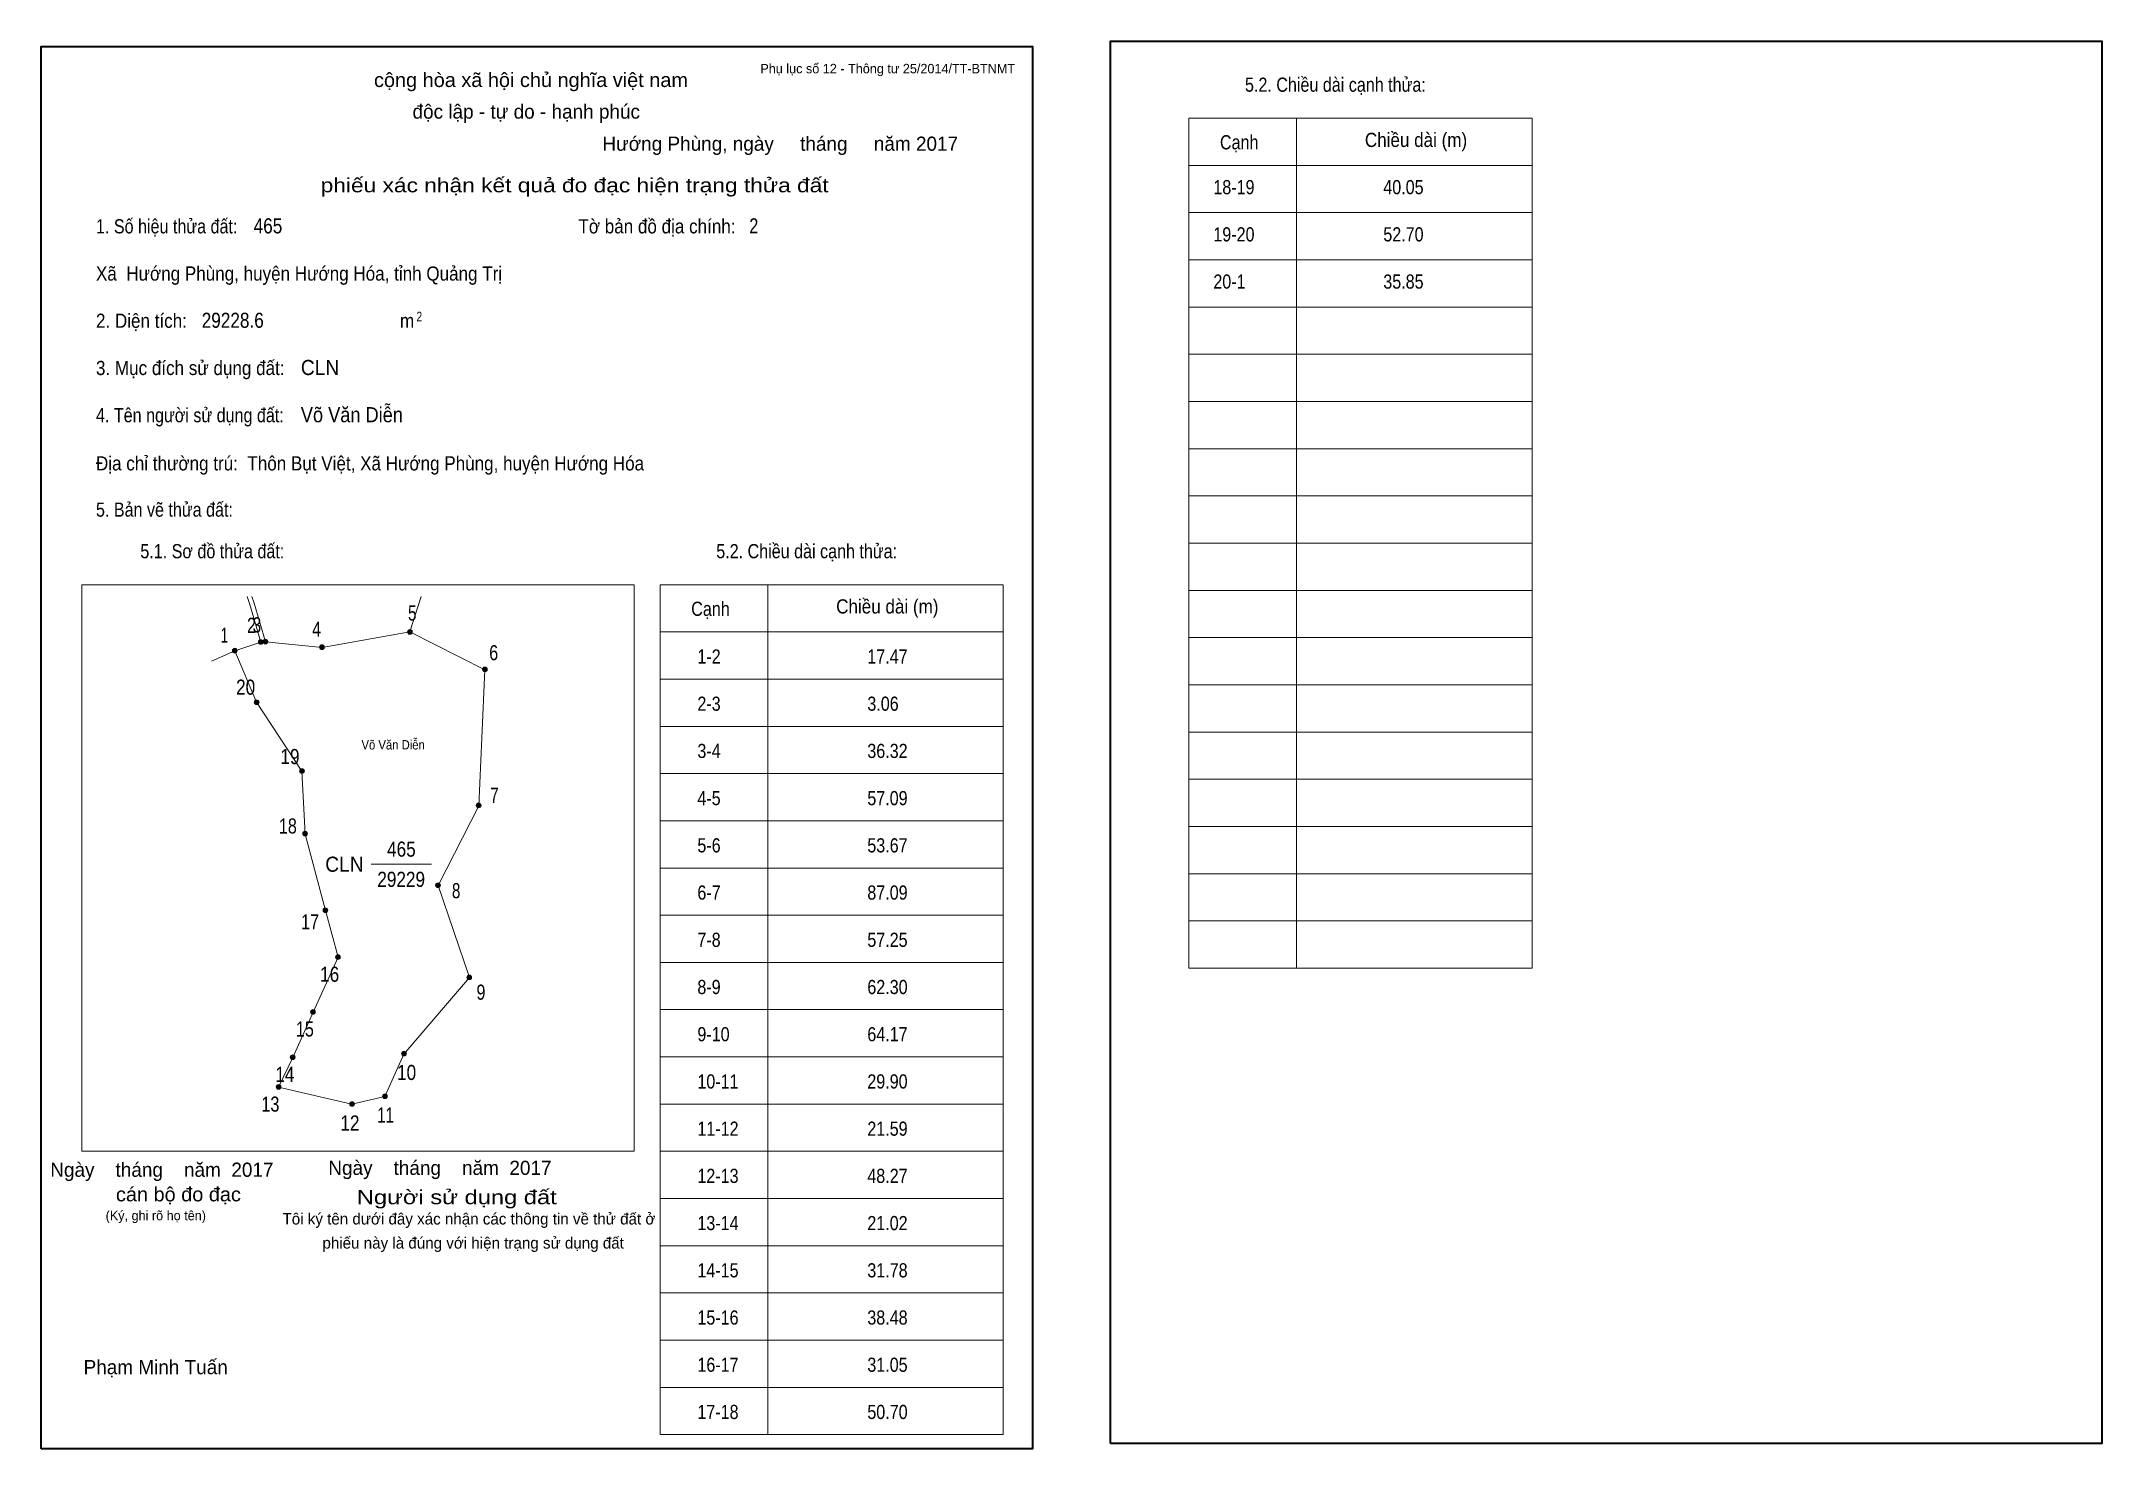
# Model space of a CAD drawing. Header units: centimetres. Extents: x 0 to 43.6, y 0 to 29.8.
import ezdxf
from ezdxf.enums import TextEntityAlignment as Align

# ---------------------------------------------------------------- set-up
doc = ezdxf.new("R2010")
doc.units = ezdxf.units.CM
doc.header["$LTSCALE"] = 0.12
for name, color, linetype in [('30', 7, 'Continuous'), ('34', 7, 'Continuous'), ('62', 7, 'Continuous')]:
    doc.layers.add(name, color=color, linetype=linetype)
for name, color, linetype, lineweight in [('32', 7, 'Continuous', 13), ('33', 7, 'Continuous', 13), ('61', 7, 'Continuous', 13), ('63', 7, 'Continuous', 13)]:
    doc.layers.add(name, color=color, linetype=linetype, lineweight=lineweight)

msp = doc.modelspace()

# ---------------------------------------------------------------- hatches: boundary and pattern name
at = {"layer": '32'}
for points in [[(4.6997, 17.0858, 1), (4.5997, 17.0858, 1)], [(4.8003, 17.096, 1), (4.7003, 17.096, 1)], [(5.997, 16.9768, 1), (5.897, 16.9768, 1)], [(7.8596, 17.3, 1), (7.7596, 17.3, 1)], [(4.151, 16.9026, 1), (4.051, 16.9026, 1)], [(9.449, 16.5053, 1), (9.349, 16.5053, 1)], [(4.6146, 15.8099, 1), (4.5146, 15.8099, 1)], [(5.5748, 14.353, 1), (5.4748, 14.353, 1)], [(9.3166, 13.6245, 1), (9.2166, 13.6245, 1)], [(5.6411, 13.0285, 1), (5.5411, 13.0285, 1)], [(8.4556, 11.9358, 1), (8.3556, 11.9358, 1)], [(6.0715, 11.406, 1), (5.9715, 11.406, 1)], [(6.3364, 10.4126, 1), (6.2364, 10.4126, 1)], [(9.1179, 9.9821, 1), (9.0179, 9.9821, 1)], [(5.8066, 9.2536, 1), (5.7066, 9.2536, 1)], [(5.3762, 8.2934, 1), (5.2762, 8.2934, 1)], [(7.7351, 8.3689, 1), (7.6351, 8.3689, 1)], [(5.0781, 7.6642, 1), (4.9781, 7.6642, 1)], [(7.3298, 7.4656, 1), (7.2298, 7.4656, 1)], [(6.6344, 7.3, 1), (6.5344, 7.3, 1)]]:
    msp.add_hatch(color=256, dxfattribs=at).paths.add_polyline_path(points)

# ---------------------------------------------------------------- linework, layer by layer
for centre in [(4.6497, 17.0858), (4.7503, 17.096), (5.947, 16.9768), (7.8096, 17.3), (4.101, 16.9026), (9.399, 16.5053), (4.5646, 15.8099), (5.5248, 14.353), (9.2666, 13.6245), (5.5911, 13.0285), (8.4056, 11.9358), (6.0215, 11.406), (6.2864, 10.4126), (9.0679, 9.9821), (5.7566, 9.2536), (5.3262, 8.2934), (7.6851, 8.3689), (5.0281, 7.6642), (7.2798, 7.4656), (6.5844, 7.3)]:
    msp.add_circle(centre, 0.05, dxfattribs=at)
at = {"layer": '33'}
msp.add_line((6.99, 12.38), (8.27, 12.38), dxfattribs=at)
at = {"layer": '61'}
msp.add_line((4.1, 16.9), (3.61, 16.68), dxfattribs=at)
for points in [[(4.36, 18.05), (4.42, 17.88), (4.65, 17.08)], [(4.46, 18.05), (4.51, 17.91), (4.75, 17.09)], [(4.75, 17.09), (5.95, 16.97), (7.81, 17.3), (8.05, 18.05)], [(4.1, 16.9), (4.56, 15.81), (5.52, 14.35), (5.59, 13.02), (6.02, 11.4), (6.29, 10.41), (5.76, 9.25), (5.33, 8.29), (5.03, 7.66), (6.58, 7.3), (7.28, 7.46), (7.68, 8.36), (9.07, 9.98), (8.41, 11.93), (9.27, 13.62), (9.4, 16.5), (7.81, 17.3)], [(4.1, 16.9), (4.65, 17.08), (4.75, 17.09)]]:
    msp.add_lwpolyline(points, dxfattribs=at)
at = {"layer": '63'}
for p, q in [((24.31, 28.18), (31.58, 28.18)), ((24.31, 10.18), (24.31, 28.18)), ((26.59, 10.18), (26.59, 28.18)), ((31.58, 10.18), (31.58, 28.18)), ((24.31, 27.18), (31.58, 27.18)), ((24.31, 26.18), (31.58, 26.18)), ((24.31, 25.18), (31.58, 25.18)), ((24.31, 24.18), (31.58, 24.18)), ((24.31, 23.18), (31.58, 23.18)), ((24.31, 22.18), (31.58, 22.18)), ((24.31, 21.18), (31.58, 21.18)), ((24.31, 20.18), (31.58, 20.18)), ((24.31, 19.18), (31.58, 19.18)), ((0.86, 18.3), (12.56, 18.3)), ((0.86, 6.3), (0.86, 18.3)), ((12.56, 6.3), (12.56, 18.3)), ((13.11, 18.3), (20.38, 18.3)), ((13.11, 0.3), (13.11, 18.3)), ((15.39, 0.3), (15.39, 18.3)), ((20.38, 0.3), (20.38, 18.3)), ((24.31, 18.18), (31.58, 18.18)), ((13.11, 17.3), (20.38, 17.3)), ((24.31, 17.18), (31.58, 17.18)), ((13.11, 16.3), (20.38, 16.3)), ((24.31, 16.18), (31.58, 16.18)), ((13.11, 15.3), (20.38, 15.3)), ((24.31, 15.18), (31.58, 15.18)), ((13.11, 14.3), (20.38, 14.3)), ((24.31, 14.18), (31.58, 14.18)), ((13.11, 13.3), (20.38, 13.3)), ((24.31, 13.18), (31.58, 13.18)), ((13.11, 12.3), (20.38, 12.3)), ((24.31, 12.18), (31.58, 12.18)), ((24.31, 12.18), (31.58, 12.18)), ((13.11, 11.3), (20.38, 11.3)), ((24.31, 11.18), (31.58, 11.18)), ((13.11, 10.3), (20.38, 10.3)), ((24.31, 10.18), (31.58, 10.18)), ((13.11, 9.3), (20.38, 9.3)), ((13.11, 8.3), (20.38, 8.3)), ((13.11, 7.3), (20.38, 7.3)), ((0.86, 6.3), (12.56, 6.3)), ((13.11, 6.3), (20.38, 6.3)), ((13.11, 5.3), (20.38, 5.3)), ((13.11, 4.3), (20.38, 4.3)), ((13.11, 3.3), (20.38, 3.3)), ((13.11, 2.3), (20.38, 2.3)), ((13.11, 2.3), (20.38, 2.3)), ((13.11, 1.3), (20.38, 1.3)), ((13.11, 0.3), (20.38, 0.3))]:
    msp.add_line(p, q, dxfattribs=at)
at = {"layer": '63', "lineweight": 35}
for points in [[(0, 0), (0, 29.7), (21, 29.7), (21, 0)], [(22.65, 0.11), (22.65, 29.81), (43.65, 29.81), (43.65, 0.11)]]:
    msp.add_lwpolyline(points, close=True, dxfattribs=at)

# ---------------------------------------------------------------- texts
at = {"layer": '30', "width": 0.85}
for s, p in [('18-19', (24.83, 26.57)), ('40.05', (28.43, 26.57)), ('19-20', (24.83, 25.57)), ('52.70', (28.43, 25.57)), ('20-1', (24.83, 24.57)), ('35.85', (28.43, 24.57)), ('1-2', (13.9, 16.63)), ('17.47', (17.5, 16.63)), ('2-3', (13.9, 15.63)), ('3.06', (17.5, 15.63)), ('3-4', (13.9, 14.63)), ('36.32', (17.5, 14.63)), ('4-5', (13.9, 13.63)), ('57.09', (17.5, 13.63)), ('5-6', (13.9, 12.63)), ('53.67', (17.5, 12.63)), ('6-7', (13.9, 11.63)), ('87.09', (17.5, 11.63)), ('7-8', (13.9, 10.63)), ('57.25', (17.5, 10.63)), ('8-9', (13.9, 9.63)), ('62.30', (17.5, 9.63)), ('9-10', (13.9, 8.63)), ('64.17', (17.5, 8.63)), ('10-11', (13.9, 7.63)), ('29.90', (17.5, 7.63)), ('11-12', (13.9, 6.63)), ('21.59', (17.5, 6.63)), ('12-13', (13.9, 5.63)), ('48.27', (17.5, 5.63)), ('13-14', (13.9, 4.63)), ('21.02', (17.5, 4.63)), ('14-15', (13.9, 3.63)), ('31.78', (17.5, 3.63)), ('15-16', (13.9, 2.63)), ('38.48', (17.5, 2.63)), ('16-17', (13.9, 1.63)), ('31.05', (17.5, 1.63)), ('17-18', (13.9, 0.63)), ('50.70', (17.5, 0.63))]:
    msp.add_text(s, height=0.3, dxfattribs=at).set_placement(p)
at = {"layer": '32'}
for s, width, p in [('2', 0.8, (4.455, 17.28)), ('3', 0.75, (4.57, 17.29)), ('4', 0.8, (5.835, 17.2)), ('5', 0.75, (7.86, 17.54)), ('1', 0.65, (3.88, 17.07)), ('6', 0.8, (9.585, 16.7)), ('20', 0.85, (4.33, 15.97)), ('19', 0.85, (5.27, 14.5)), ('7', 0.75, (9.6, 13.68)), ('18', 0.8, (5.225, 13.03)), ('8', 0.75, (8.79, 11.66)), ('17', 0.8, (5.695, 11)), ('16', 0.85, (6.11, 9.89)), ('9', 0.8, (9.315, 9.51)), ('15', 0.8, (5.585, 8.73)), ('14', 0.85, (5.16, 7.77)), ('10', 0.85, (7.74, 7.81)), ('13', 0.8, (4.855, 7.14)), ('12', 0.85, (6.54, 6.74)), ('11', 0.75, (7.295, 6.91))]:
    msp.add_text(s, height=0.32, dxfattribs=dict(at, width=width)).set_placement(p, align=Align.CENTER)
at = {"layer": '33', "width": 0.85}
for s, p in [('465', (7.63, 12.54)), ('29229', (7.625, 11.9))]:
    msp.add_text(s, height=0.32, dxfattribs=at).set_placement(p, align=Align.CENTER)
at = {"layer": '33', "width": 0.95}
msp.add_text('CLN', height=0.32, dxfattribs=at).set_placement((6.83, 12.22), align=Align.RIGHT)
at = {"layer": '34'}
for s, width, p in [('465', 0.85, (4.5, 25.74)), ('2', 0.8, (15, 25.74)), ('29228.6', 0.85, (3.4, 23.74)), ('CLN', 0.95, (5.5, 22.74)), ('Võ Văn Diễn', 0.9, (5.5, 21.74))]:
    msp.add_text(s, height=0.32, dxfattribs=dict(at, width=width)).set_placement(p)
at = {"layer": '62', "width": 0.9}
msp.add_text('Võ Văn Diễn', height=0.1986, dxfattribs=at).set_placement((7.455, 14.81), align=Align.CENTER)
at = {"layer": '63'}
for s, height, p in [('Phụ lục số 12 - Thông tư 25/2014/TT-BTNMT', 0.2, (20.63, 29.13)), ('Ngày    tháng    năm  2017', 0.3, (10.81, 5.8)), ('Ngày    tháng    năm  2017', 0.3, (4.92, 5.76)), ('(Ký, ghi rõ họ tên)', 0.2, (3.49, 4.84))]:
    msp.add_text(s, height=height, dxfattribs=at).set_placement(p, align=Align.RIGHT)
at = {"layer": '63', "width": 1.05}
msp.add_text('cộng hòa xã hội chủ nghĩa việt nam', height=0.3, dxfattribs=at).set_placement((10.375, 28.84), align=Align.CENTER)
at = {"layer": '63'}
for s, height, width, p in [('5.2. Chiều dài cạnh thửa:', 0.3, 0.85, (25.5, 28.74)), ('Cạnh', 0.3, 0.85, (24.97, 27.52)), ('Chiều dài (m)', 0.3, 0.9, (28.04, 27.57)), ('1. Số hiệu thửa đất:', 0.3, 0.85, (1.16, 25.74)), ('Tờ bản đồ địa chính:', 0.3, 0.9, (11.38, 25.74)), ('Xã  Hướng Phùng, huyện Hướng Hóa, tỉnh Quảng Trị', 0.3, 0.9, (1.16, 24.74)), ('2. Diện tích:', 0.3, 0.9, (1.16, 23.74)), ('2', 0.2, 0.8, (7.95, 23.88)), ('m', 0.3, 0.9, (7.6, 23.74)), ('3. Mục đích sử dụng đất:', 0.3, 0.9, (1.16, 22.74)), ('4. Tên người sử dụng đất:', 0.3, 0.85, (1.16, 21.74)), ('Địa chỉ thường trú:  Thôn Bụt Việt, Xã Hướng Phùng, huyện Hướng Hóa', 0.3, 0.9, (1.16, 20.72)), ('5. Bản vẽ thửa đất:', 0.3, 0.85, (1.16, 19.74)), ('5.1. Sơ đồ thửa đất:', 0.3, 0.85, (2.1, 18.86)), ('5.2. Chiều dài cạnh thửa:', 0.3, 0.85, (14.3, 18.86)), ('Cạnh', 0.3, 0.85, (13.77, 17.64)), ('Chiều dài (m)', 0.3, 0.9, (16.84, 17.69))]:
    msp.add_text(s, height=height, dxfattribs=dict(at, width=width)).set_placement(p)
for s, height, p in [('độc lập - tự do - hạnh phúc', 0.3, (10.275, 28.17)), ('Hướng Phùng, ngày     tháng     năm 2017', 0.3, (15.655, 27.49)), ('Tôi ký tên dưới đây xác nhận các thông tin về thử đất ở ', 0.24, (9.105, 4.75)), ('phiếu này là đúng với hiện trạng sử dụng đất', 0.24, (9.15, 4.24)), ('Phạm Minh Tuấn', 0.3, (2.425, 1.58))]:
    msp.add_text(s, height=height, dxfattribs=at).set_placement(p, align=Align.CENTER)
for s, width, p in [('phiếu xác nhận kết quả đo đạc hiện trạng thửa đất', 1.2, (16.68, 26.61)), ('cán bộ đo đạc', 1.05, (4.23, 5.24)), ('Người sử dụng đất', 1.25, (10.92, 5.18))]:
    msp.add_text(s, height=0.3, dxfattribs=dict(at, width=width)).set_placement(p, align=Align.RIGHT)

doc.saveas('drawing.dxf')
